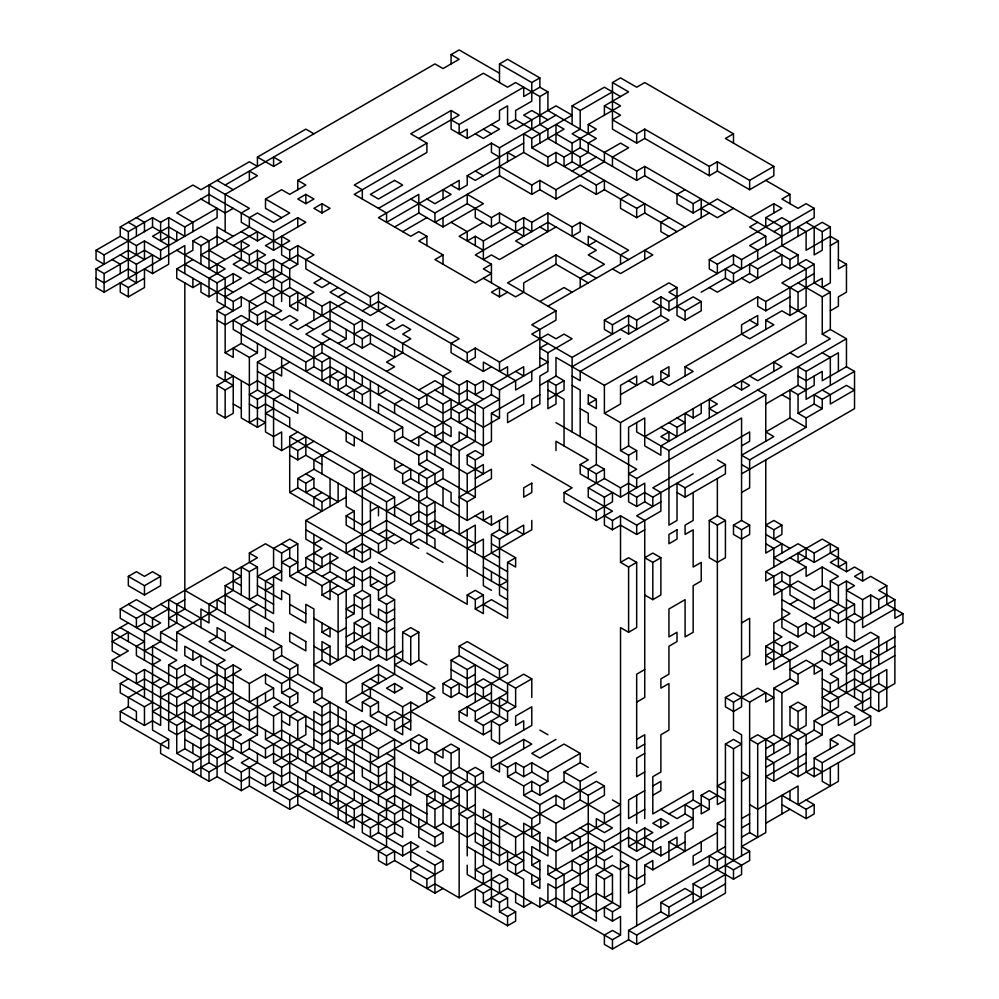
<?xml version="1.0" encoding="UTF-8"?>
<svg xmlns="http://www.w3.org/2000/svg" width="999" height="999" viewBox="0 0 999 999"><rect width="100%" height="100%" fill="white"/><g stroke="black" fill="none" stroke-linecap="round" stroke-linejoin="round"><path stroke-width="1.5" d="M176.748 231.631L176.748 240.946L152.535 226.973L104.121 254.92L104.121 264.248L96.054 259.578L96.054 250.262L120.267 236.288L120.267 226.973L192.882 185.052L200.949 189.71L249.363 161.751L257.43 166.408L257.43 157.093L305.844 129.146L313.911 133.804M120.267 226.973L128.334 231.631L152.535 217.657L160.614 222.315L168.681 217.657L184.815 226.973L217.095 208.341L217.095 217.657L160.614 250.262L144.468 240.946L136.401 245.604L120.267 236.288M225.162 185.052L434.952 63.924L443.019 68.581L459.153 59.266L451.086 54.608L451.086 63.924M451.086 54.608L459.153 49.95L499.5 73.239M184.815 273.564L184.815 245.604L104.121 292.195L96.054 287.537L96.054 268.906L128.334 250.262L144.468 259.578L144.468 240.946M273.576 166.408L281.643 161.751L273.576 157.093L273.576 166.408L257.43 157.093M96.054 268.906L104.121 273.564L144.468 250.262L160.614 259.578L160.614 250.262M168.681 236.288L160.614 240.946L160.614 222.315M120.267 254.92L136.401 264.248L152.535 254.92L152.535 273.564L144.468 268.906L144.468 287.537L128.334 296.853L120.267 292.195L120.267 282.879L128.334 287.537L144.468 278.221M233.229 208.341L225.162 212.999L200.949 199.026M184.815 254.92L192.882 250.262L192.882 240.946L200.949 236.288L209.016 240.946L209.016 268.906L249.363 245.604L241.296 240.946L241.296 259.578L233.229 264.248L249.363 273.564L257.43 268.906L257.43 250.262L265.509 254.92L241.296 268.906M281.643 217.657L265.509 208.341L265.509 199.026L281.643 189.71L289.71 194.368L305.844 185.052L297.777 180.382L297.777 189.71M297.777 180.382L483.366 73.239L507.567 87.213L515.634 82.555L539.847 96.541L547.914 91.871L547.914 110.514L596.328 138.461L588.261 143.119L588.261 152.435L580.194 157.093L547.914 138.461L547.914 129.146L539.847 124.488L539.847 96.541M499.5 82.555L499.5 63.924L507.567 59.266L539.847 77.897L539.847 87.213L523.701 96.541L523.701 87.213L459.153 124.488L451.086 119.83M152.535 273.564L168.681 264.248L168.681 217.657M192.882 240.946L200.949 245.604L217.095 236.288L249.363 254.92L257.43 250.262M184.815 264.248L217.095 282.879L233.229 273.564L241.296 278.221L209.016 296.853L200.949 292.195L200.949 282.879L192.882 287.537L176.748 278.221L176.748 268.906L192.882 259.578M305.844 194.368L297.777 199.026L305.844 203.684L313.911 199.026L305.844 194.368L305.844 203.684M418.806 138.461L459.153 115.172L451.086 110.514L410.739 133.804L426.885 143.119L426.885 152.435L354.258 194.368L386.538 212.999L386.538 222.315L459.153 180.394L459.153 189.71L467.22 185.052L467.22 175.724L523.701 143.119M233.229 245.604L257.43 231.631L257.43 240.946L241.296 231.631M257.43 240.946L265.509 236.288M192.882 231.631L192.882 222.315L176.748 212.999L209.016 194.368L273.576 231.631L297.777 217.657L305.844 222.315L265.509 245.604L273.576 250.262L289.71 240.946L281.643 236.288L281.643 254.92L297.777 264.236L297.777 245.604L289.71 250.262L241.296 222.315L241.296 212.999L249.363 208.341L209.016 185.052L209.016 203.684M321.99 203.684L313.911 208.341L321.99 212.999L330.057 208.341L321.99 203.684L321.99 212.999M426.885 143.119L354.258 185.052L362.325 189.71L362.325 199.026M499.5 63.924L531.78 82.555L539.847 77.897M451.086 110.514L451.086 129.146L467.22 138.461L499.5 119.83L499.5 110.514L507.567 105.857L507.567 124.488L515.634 129.146L555.981 105.857L572.115 115.172L531.78 138.461L523.701 133.804L523.701 152.435L475.299 180.394L467.22 175.724M257.43 259.578L265.509 264.236L273.576 259.578L289.71 268.906L297.777 264.236M507.567 124.488L515.634 119.83L539.847 133.804L539.847 143.119M225.162 296.853L273.576 268.906L313.911 292.195L289.71 306.169L297.777 310.826L297.777 292.195L289.71 296.853L273.576 287.537L249.363 301.511L249.363 320.142L241.296 324.8L241.296 343.431L225.162 352.759L233.229 357.417L233.229 348.102L249.363 357.417L257.43 352.759L257.43 343.431M378.471 208.341L491.433 143.119L499.5 147.777L555.981 115.172M217.095 385.364L233.229 376.049L233.229 413.311L225.162 417.969L217.095 413.311L217.095 385.364L225.162 390.022L233.229 385.364L217.095 376.049L217.095 310.826L225.162 306.169L225.162 278.221L176.748 250.262M176.748 268.906L233.229 301.511L241.296 296.853L257.43 306.169M572.115 124.488L572.115 105.857L604.395 87.213L620.529 96.541M733.491 133.804L725.424 138.461L773.838 166.408L773.838 175.724L749.637 189.71L717.357 171.066L709.29 175.724L644.742 138.461L636.675 143.119L612.462 129.146L612.462 82.555L620.529 77.897L636.675 87.213L644.742 82.555L733.491 133.804L733.491 143.119M217.095 310.826L225.162 315.484L241.296 306.169L241.296 296.853M233.229 254.92L281.643 282.879L289.71 278.221M572.115 105.857L580.194 110.514L612.462 91.871M217.095 320.142L225.162 324.8L241.296 315.484L257.43 324.8L281.643 310.826L265.509 301.511L249.363 310.826L257.43 315.484L265.509 310.826L281.643 320.142L289.71 315.484L297.777 320.142L289.71 324.8L297.777 329.458L346.191 301.511M249.363 282.879L273.576 296.853L289.71 287.537L321.99 306.169L330.057 301.511L451.086 371.391L443.019 376.049L443.019 394.68M394.605 226.973L418.806 212.999L443.019 226.973L483.366 203.684L467.22 194.368L467.22 203.684L434.952 222.315L434.952 212.999L410.739 199.026M531.78 138.461L531.78 147.777L564.048 129.146L555.981 124.488L555.981 143.119M604.395 115.172L604.395 105.857L628.596 91.871L612.462 82.555M321.99 278.221L313.911 282.879L321.99 287.537L330.057 282.879M402.672 231.631L426.885 217.657M434.952 212.999L499.5 175.724L531.78 194.368L539.847 189.71L555.981 199.026L580.194 185.052L596.328 194.368L604.395 189.71L636.675 208.341L644.742 203.684L644.742 212.999L636.675 217.657L620.529 208.341L620.529 199.026L628.596 194.368M588.261 133.804L588.261 124.488L620.529 105.857L612.462 101.199M531.78 147.777L547.914 157.093L555.981 152.435L564.048 157.093L580.194 147.777L636.675 180.394L644.742 175.724L693.156 203.684L701.223 199.026L701.223 217.657M555.981 133.804L572.115 143.119L596.328 129.146L588.261 124.488M338.124 287.537L330.057 292.195L370.404 315.484L386.538 306.169M426.885 245.604L426.885 236.288L418.806 240.946L443.019 254.92L443.019 264.236M523.701 152.435L547.914 166.408L555.981 161.751L596.328 185.052L604.395 180.394L604.395 189.71M338.124 296.853L346.191 292.195M499.5 166.408L531.78 185.052L539.847 180.394L555.981 189.71L604.395 161.751L604.395 152.435L620.529 143.119L628.596 147.777L612.462 157.093L612.462 166.408M685.089 226.973L572.115 161.751L564.048 166.408L564.048 157.093M483.366 222.315L459.153 236.288L483.366 250.262M467.22 203.684L491.433 217.657L499.5 212.999L515.634 222.315L523.701 217.657L531.78 222.315L547.914 212.999L572.115 226.973L580.194 222.315L628.596 250.262L620.529 254.92L620.529 264.248M572.115 171.066L596.328 157.093M604.395 105.857L620.529 115.172L612.462 119.83L636.675 133.804L644.742 129.146L709.29 166.408L717.357 161.751L749.637 180.382L773.838 166.408M273.576 371.391L273.576 390.022L257.43 399.338L249.363 394.68L257.43 390.022L257.43 362.075L265.509 357.417L265.509 348.102M330.057 320.142L305.844 334.116L418.806 399.338L443.019 385.364M257.43 278.221L265.509 282.879L281.643 273.564L281.643 264.236L297.777 254.92L370.404 296.853L378.471 292.195L459.153 338.773L451.086 343.431L451.086 352.747L483.366 371.391L491.433 366.733M443.019 254.92L434.952 259.578L475.299 282.879L491.433 273.564L483.366 268.906L491.433 264.248L491.433 282.879M507.567 226.973L483.366 240.946L475.299 236.288L467.22 240.946L467.22 231.631L451.086 222.315M475.299 208.341L475.299 217.657L491.433 226.973L499.5 222.315L523.701 236.288L523.701 217.657M346.191 329.458L346.191 338.773L330.057 329.458L321.99 334.116L443.019 403.996L451.086 399.338L451.086 417.969L434.952 427.285L330.057 366.733L321.99 371.391L313.911 366.733L305.844 371.391L305.844 362.075L321.99 352.759L451.086 427.285L451.086 436.613L443.019 431.943L434.952 436.613L434.952 427.285M362.325 310.826L378.471 301.511L467.22 352.747L475.299 348.089L499.5 362.075L547.914 334.116L555.981 338.773L564.048 334.116L572.115 338.773L547.914 352.747L539.847 348.089L547.914 343.431M289.71 362.075L265.509 376.049L265.509 431.955L273.576 436.613L281.643 431.955L281.643 450.586L273.576 445.929L273.576 399.338L281.643 394.68M265.509 320.142L313.911 348.089L330.057 338.773M330.057 310.826L354.258 324.8L362.325 320.142L362.325 329.458L354.258 334.116M338.124 343.431L346.191 338.773M580.194 110.514L580.194 129.146L572.115 133.804L636.675 171.066L644.742 166.408L725.424 212.999M265.509 310.826L265.509 329.458L321.99 362.075L330.057 357.417L330.057 385.364M346.191 348.089L354.258 343.431L362.325 348.089L370.404 343.431L394.605 357.417L394.605 348.089M297.777 301.511L362.325 338.773L370.404 334.116L370.404 343.431M555.981 226.973L499.5 259.578L491.433 254.92L483.366 259.578L483.366 240.946M273.576 408.653L265.509 413.311L426.885 506.481L434.952 501.823L434.952 529.782M338.124 371.391L321.99 380.706L321.99 362.075M241.296 380.706L241.296 417.969L257.43 427.297L265.509 422.627L257.43 417.969L249.363 422.627L249.363 357.417M330.057 376.049L338.124 380.706L346.191 376.049M596.328 278.221L555.981 254.92L507.567 282.879L555.981 310.826L555.981 320.142L531.78 334.116L572.115 357.417L628.596 324.8L636.675 329.458L636.675 320.142L660.876 306.169M370.404 390.022L362.325 394.68L346.191 385.364L338.124 390.022L338.124 380.706M499.5 296.853L499.5 287.537L491.433 292.195L499.5 296.853L507.567 292.195M588.261 282.879L555.981 264.248L523.701 282.879L523.701 292.195L515.634 296.853L483.366 278.221M596.328 240.946L588.261 245.604L588.261 236.288L628.596 259.578M685.089 189.71L677.01 194.368L677.01 203.684L693.156 212.999L717.357 199.026L781.905 236.288M346.191 394.68L362.325 385.364L362.325 376.049M386.538 371.391L394.605 366.733L386.538 362.075L402.672 352.759L402.672 343.431L410.739 338.773L402.672 334.116L410.739 329.458L402.672 324.8L394.605 329.458L386.538 324.8L394.605 320.142L305.844 268.906L305.844 259.578L313.911 254.92L297.777 245.604M330.057 497.165L321.99 501.835L321.99 511.151L289.71 492.507L289.71 436.613L297.777 431.955M668.943 217.657L660.876 222.315L660.876 231.631L668.943 236.288M281.643 450.586L305.844 436.613L305.844 455.244L321.99 464.56M386.538 390.022L378.471 394.68L378.471 385.364M539.847 301.511L564.048 287.537L572.115 292.195M289.71 445.929L297.777 450.586L313.911 441.271M547.914 306.169L709.29 212.999M289.71 455.244L297.777 459.902L305.844 455.244M402.672 399.338L394.605 403.996L394.605 413.311M418.806 390.022L434.952 380.706L459.153 394.68L467.22 390.022L483.366 399.338M555.981 310.826L531.78 324.8L539.847 329.458L539.847 366.733M733.491 208.341L717.357 217.657L701.223 208.341M330.057 450.586L313.911 459.902L313.911 469.218L297.777 478.533L297.777 487.849L321.99 501.835M128.334 576.373L136.401 571.703L144.468 576.373L152.535 571.703L160.614 576.373L160.614 585.689L144.468 595.004L128.334 585.689L128.334 576.373L144.468 585.689L160.614 576.373M451.086 408.653L459.153 413.311L491.433 394.68L499.5 399.338L483.366 408.653L467.22 399.338L443.019 413.311L426.885 403.996L418.806 408.653L418.806 399.338M362.325 329.458L459.153 385.364L467.22 380.706L475.299 385.364L483.366 380.706L499.5 390.022L547.914 362.075L539.847 357.417M749.637 217.657L773.838 203.684L781.905 208.341L765.771 217.657L765.771 226.973M789.984 203.684L789.984 194.368L781.905 199.026L798.051 208.341L806.118 203.684L814.185 208.341L814.185 217.657L741.57 259.578L733.491 254.92L717.357 264.236L709.29 259.578L709.29 268.906L717.357 273.564L717.357 264.236M289.71 492.507L297.777 487.849M305.844 483.191L313.911 478.533L313.911 487.849L305.844 492.507L305.844 483.191L297.777 478.533M281.643 366.733L394.605 431.943L402.672 427.285L402.672 436.613L418.806 445.929L418.806 436.613L451.086 455.244M757.704 222.315L749.637 226.973L765.771 236.288L765.771 245.604M394.605 431.943L394.605 441.271L402.672 436.613M636.675 320.142L628.596 315.484L612.462 324.8L612.462 334.116L604.395 329.458L604.395 320.142L668.943 282.879L677.01 287.537L677.01 315.484L685.089 320.142L701.223 310.826L701.223 301.511L693.156 296.853L668.943 310.826L652.809 301.511L660.876 296.853L668.943 301.511L733.491 264.236L741.57 268.906L741.57 259.578M709.29 259.578L781.905 217.657L789.984 222.315L789.984 231.631M225.162 604.32L217.095 599.662L217.095 608.978L176.748 632.267L176.748 650.898L120.267 618.294L120.267 608.978L136.401 599.662L152.535 608.978M321.99 492.507L313.911 497.165L313.911 506.493M289.71 436.613L354.258 473.876L362.325 469.218L362.325 562.387L370.404 557.729L370.404 548.414L362.325 553.071L354.258 548.414L354.258 557.729M410.739 441.271L426.885 431.943M677.01 287.537L668.943 292.195L677.01 296.853M765.771 236.288L749.637 245.604L757.704 250.262L757.704 259.578M773.838 231.631L814.185 208.341M362.325 478.533L370.404 473.876L370.404 483.191L354.258 492.507L354.258 473.876M467.22 408.653L467.22 417.969L459.153 422.627L459.153 413.311M120.267 655.569L112.2 650.898L112.2 632.267L128.334 622.951M120.267 608.978L136.401 618.294L225.162 567.045L241.296 576.361L225.162 585.689L225.162 613.636M257.43 567.045L249.363 571.703L249.363 599.662L257.43 595.004L257.43 567.045L249.363 562.387L249.363 553.071L265.509 543.756L281.643 553.071L297.777 543.756L297.777 571.703L321.99 585.689L338.124 576.361M378.471 711.463L378.471 702.147L370.404 706.805L370.404 716.121L378.471 711.463L394.605 720.779L434.952 697.489L378.471 664.884L346.191 683.516L313.911 664.884L321.99 660.214L330.057 664.884L346.191 655.556L346.191 590.347L305.844 567.045L305.844 557.729L321.99 548.414L305.844 539.098L305.844 520.467L346.191 497.165M394.605 459.902L394.605 469.218L402.672 464.56M394.605 441.271L418.806 455.244L426.885 450.586L467.22 473.876L483.366 464.56L483.366 473.876L467.22 464.56L467.22 455.244L475.299 450.586L483.366 455.244L483.366 408.653M459.153 441.271L459.153 431.943L483.366 445.929L491.433 441.271L491.433 413.311L523.701 394.68L523.701 403.996L507.567 413.311L507.567 422.627L539.847 403.996L539.847 376.049L547.914 371.391L547.914 352.747M539.847 385.364L555.981 376.049L564.048 380.706L564.048 390.022L547.914 399.338M572.115 366.733L620.529 338.773M620.529 329.458L628.596 334.116L660.876 315.484L660.876 296.853M701.223 292.195L725.424 278.221L733.491 282.879L733.491 273.564L725.424 268.906L725.424 278.221M733.491 273.564L822.252 222.315L830.319 226.973L830.319 282.879L822.252 287.537L822.252 278.221L798.051 292.195L781.905 282.879L814.185 264.236L814.185 282.879L830.319 292.195L830.319 329.458L846.465 338.773L846.465 366.733L854.532 371.391L854.532 408.653L741.57 473.876M144.468 613.636L144.468 622.951L136.401 627.609L136.401 618.294M168.681 608.978L152.535 618.294L152.535 627.609L144.468 622.951M184.815 599.662L176.748 604.32L176.748 622.951L160.614 632.267L160.614 641.583L144.468 650.898M394.605 469.218L402.672 473.876L410.739 469.218L410.739 478.533L426.885 487.849M418.806 455.244L418.806 464.56L426.885 459.902L443.019 469.218L443.019 478.533L418.806 492.507L418.806 520.467L507.567 571.703M499.5 390.022L499.5 417.969L483.366 427.285L467.22 417.969M539.847 394.68L531.78 399.338L531.78 408.653M555.981 385.364L555.981 403.996L547.914 408.653L547.914 380.706L555.981 385.364L564.048 380.706M677.01 306.169L685.089 310.826L701.223 301.511M814.185 264.236L806.118 259.578L789.984 268.906L781.905 264.236L781.905 254.92L757.704 268.906L757.704 278.221L749.637 273.564L717.357 292.195L709.29 287.537M806.118 222.315L822.252 231.631L830.319 226.973M394.605 534.44L378.471 543.756L346.191 525.124L346.191 515.809L354.258 511.151L354.258 529.782M402.672 473.876L402.672 483.191L410.739 478.533M426.885 469.218L418.806 473.876L418.806 483.191M378.471 413.311L378.471 403.996L459.153 450.586L475.299 441.271L475.299 403.996M781.905 264.236L749.637 282.879L741.57 278.221M789.984 268.906L789.984 259.578L798.051 254.92L798.051 264.236L806.118 268.906L806.118 306.169L789.984 315.484L781.905 310.826L765.771 320.142L765.771 329.458M160.614 697.489L192.882 678.858L192.882 697.489L176.748 706.805L112.2 669.542L112.2 660.227L128.334 650.898L112.2 641.583L128.334 632.267L128.334 641.583M265.509 618.294L265.509 581.031L281.643 571.703L273.576 567.045L257.43 576.361L273.576 585.689L265.509 590.347M289.71 557.729L281.643 562.387L289.71 567.045L297.777 562.387L289.71 557.729L289.71 548.414L281.643 543.756M313.911 543.756L321.99 539.098M370.404 511.151L378.471 506.493L378.471 515.809M362.325 487.849L386.538 501.823L394.605 497.165L394.605 515.809M225.162 380.706L225.162 371.391L249.363 385.364L257.43 380.706L426.885 478.533L443.019 469.218M830.319 245.604L838.386 240.946L838.386 268.906L846.465 264.248L846.465 292.195L838.386 296.853L838.386 306.169L830.319 310.826M370.404 520.467L362.325 525.124L346.191 515.809M386.538 511.138L410.739 497.165M467.22 455.244L475.299 459.902L483.366 455.244M555.981 376.049L555.981 357.417L604.395 385.364L757.704 296.853L765.771 301.511L814.185 273.564M289.71 567.045L289.71 576.361L305.844 567.045M313.911 553.071L321.99 557.729L330.057 553.071L338.124 557.729L305.844 576.361L305.844 585.689L289.71 576.361M305.844 520.467L346.191 543.756L386.538 520.467L410.739 534.44L418.806 529.782M418.806 501.823L426.885 497.165L426.885 478.533M588.261 403.996L596.328 399.338L596.328 408.653L588.261 403.996L588.261 394.68L596.328 399.338M152.535 702.147L144.468 706.805L120.267 692.831L120.267 683.516L128.334 678.858M112.2 660.227L136.401 674.2L144.468 669.542L257.43 734.752L257.43 697.489M152.535 664.884L160.614 660.227L112.2 632.267M257.43 604.32L249.363 608.978L249.363 627.609M378.471 534.44L386.538 529.782L418.806 548.414M394.605 506.481L410.739 515.809L418.806 511.138L426.885 515.809L434.952 511.138M475.299 478.533L491.433 469.218L491.433 478.533L459.153 497.165L467.22 501.823L475.299 497.165L475.299 459.902M620.529 394.68L652.809 376.049L652.809 385.364L644.742 380.706M685.089 376.049L685.089 366.733L693.156 371.391L668.943 385.364L660.876 380.706L660.876 371.391L668.943 366.733L668.943 376.049L652.809 385.364M757.704 296.853L757.704 306.169L765.771 310.826L789.984 296.853M136.401 674.2L136.401 683.516L144.468 678.858L160.614 688.174L168.681 683.516L168.681 664.884L176.748 660.227L152.535 646.241L152.535 730.094L168.681 739.422L168.681 748.738L120.267 720.779L120.267 711.463L128.334 706.805L136.401 711.463L136.401 720.779M321.99 576.361L330.057 571.703L354.258 585.689L354.258 567.045L346.191 571.703L330.057 562.387M418.806 520.467L410.739 525.124L410.739 515.809M604.395 385.364L604.395 413.311L620.529 403.996L620.529 385.364L636.675 376.049L636.675 385.364L628.596 380.706M685.089 366.733L757.704 324.8L757.704 315.484L741.57 324.8L741.57 334.116L749.637 338.773L773.838 324.8L765.771 320.142M144.468 688.174L128.334 697.489L128.334 706.805M152.535 683.516L160.614 678.858M168.681 664.884L176.748 669.542L184.815 664.884L209.016 678.858L217.095 674.2M225.162 678.858L241.296 669.542L233.229 664.884L225.162 669.542L184.815 646.241L184.815 655.556L192.882 660.227L200.949 655.556L200.949 664.884L233.229 683.516M402.672 539.098L394.605 543.756L370.404 529.782L370.404 501.823M426.885 525.124L434.952 520.467L475.299 543.756M798.051 282.879L822.252 296.853L830.319 292.195M209.016 688.174L184.815 674.2L176.748 678.858L136.401 655.569L136.401 646.241L144.468 641.583L120.267 627.609M233.229 646.241L225.162 650.898L209.016 641.583L217.095 636.925L217.095 627.609L225.162 632.267L225.162 641.583M321.99 585.689L321.99 595.004L338.124 585.689M354.258 567.045L362.325 571.703L370.404 567.045L386.538 576.361L394.605 571.703L394.605 581.018L378.471 590.347L370.404 585.689L370.404 567.045M426.885 534.44L443.019 525.124L443.019 534.44L451.086 529.782M604.395 413.311L620.529 422.627L806.118 315.484L806.118 343.431L644.742 436.613M330.057 590.347L338.124 595.004L354.258 585.689M426.885 497.165L467.22 520.467L483.366 511.138L483.366 520.467L491.433 515.809L491.433 525.124L507.567 515.809L507.567 534.44L499.5 529.782L491.433 534.44L491.433 553.071L499.5 557.729M160.614 706.805L152.535 711.463L176.748 725.436L184.815 720.779M176.748 716.121L176.748 697.489L200.949 683.516M346.191 618.294L354.258 613.636L354.258 595.004L362.325 590.347L370.404 595.004L370.404 613.636L386.538 622.951L394.605 618.294M370.404 585.689L378.471 581.018M636.675 459.902L636.675 450.586L628.596 455.244L628.596 501.823L636.675 506.481L644.742 501.823L644.742 483.191L620.529 497.165L580.194 473.876L580.194 464.56L588.261 459.902L555.981 441.271L555.981 450.586M120.267 711.463L144.468 725.436L152.535 720.779L160.614 725.436L160.614 688.174M184.815 683.516L200.949 692.831L217.095 683.516L273.576 716.121L281.643 711.463L281.643 739.41L265.509 748.738L249.363 739.41L249.363 748.738L265.509 758.054L273.576 753.396L402.672 827.934L402.672 837.249L394.605 832.592L386.538 837.249M200.949 627.609L200.949 608.978L273.576 650.898L281.643 646.241L281.643 655.556L297.777 664.884L297.777 674.2L321.99 688.174L321.99 697.489L346.191 711.463L346.191 767.369L330.057 776.685L330.057 767.369L346.191 758.054M354.258 595.004L362.325 599.662L370.404 595.004M531.78 464.56L572.115 487.849L564.048 492.507L564.048 501.823L596.328 520.467L612.462 511.138L588.261 497.165L588.261 487.849L604.395 478.533L604.395 469.218L596.328 464.56L588.261 469.218L588.261 478.533M620.529 422.627L620.529 450.586L628.596 445.929L636.675 450.586M822.252 296.853L822.252 334.116L830.319 329.458M168.681 720.779L184.815 711.463L200.949 720.779L241.296 697.489M200.949 758.054L184.815 748.738L184.815 702.147L192.882 706.805L225.162 688.174L225.162 669.542M273.576 650.898L273.576 660.214L281.643 655.556M321.99 632.267L330.057 627.609L330.057 636.925L321.99 632.267L321.99 622.951M370.404 604.32L362.325 608.978L354.258 604.32L346.191 608.978L354.258 613.636M378.471 590.347L378.471 599.662L386.538 595.004L394.605 599.662L394.605 674.2L346.191 702.147L346.191 683.516M467.22 548.414L483.366 539.098L483.366 585.689L491.433 590.347M580.194 464.56L596.328 473.876L604.395 469.218M668.943 422.627L677.01 427.285L685.089 422.627L677.01 417.969M685.089 431.943L685.089 413.311L693.156 417.969L701.223 413.311L701.223 403.996M741.57 390.022L749.637 385.364L741.57 380.706L741.57 390.022L733.491 385.364M370.404 799.974L354.258 809.29L354.258 827.934L273.576 781.343L265.509 786.001L249.363 776.685L241.296 781.343L225.162 772.027L225.162 725.436L200.949 711.463L192.882 716.121L192.882 706.805M209.016 697.489L217.095 702.147L233.229 692.831M233.229 674.2L249.363 683.516L265.509 674.2L281.643 683.516L297.777 674.2M346.191 627.609L338.124 632.267L313.911 618.294M354.258 641.583L354.258 622.951L362.325 618.294L370.404 622.951L370.404 641.583M378.471 599.662L386.538 604.32L394.605 599.662M491.433 534.44L499.5 539.098L523.701 525.124L523.701 534.44L515.634 529.782M846.465 338.773L660.876 445.929L660.876 455.244L644.742 445.929L644.742 417.969L628.596 427.285L628.596 445.929M168.681 739.422L160.614 744.08L160.614 753.396L209.016 781.343L217.095 776.685L241.296 790.659L249.363 786.001L289.71 809.29L297.777 804.632L386.538 855.881L394.605 851.223L394.605 860.539L386.538 865.196L378.471 860.539L378.471 851.223L386.538 846.565L386.538 827.934L402.672 818.606L434.952 837.249L443.019 832.592L443.019 841.907L434.952 846.565L418.806 837.249L418.806 818.606M192.882 725.436L176.748 734.752L168.681 730.094L168.681 692.831L176.748 697.489M273.576 660.214L289.71 669.542L297.777 664.884M321.99 650.898L330.057 646.241L321.99 641.583L321.99 660.214M346.191 636.925L354.258 632.267L386.538 650.898L394.605 646.241M354.258 622.951L362.325 627.609L370.404 622.951M394.605 608.978L386.538 613.636L378.471 608.978L378.471 618.294M483.366 557.729L531.78 529.782L531.78 520.467M636.675 422.627L636.675 431.943L668.943 450.586L765.771 394.68L765.771 441.271M765.771 403.996L798.051 385.364L798.051 366.733L806.118 371.391L838.386 352.759L838.386 371.391M330.057 720.779L321.99 725.436L273.576 697.489L273.576 688.174L249.363 702.147L249.363 683.516M370.404 632.267L346.191 646.241L354.258 650.898L362.325 646.241L370.404 650.898L378.471 646.241M588.261 487.849L604.395 497.165L612.462 492.507L612.462 501.823L596.328 511.138L564.048 492.507M604.395 478.533L620.529 487.849L628.596 483.191L636.675 487.849L636.675 478.533L741.57 417.969L741.57 520.467L749.637 525.124L749.637 534.44L741.57 539.098L733.491 534.44L733.491 525.124L741.57 520.467M176.748 725.436L176.748 753.396L184.815 748.738M184.815 730.094L200.949 739.422L209.016 734.752M209.016 725.436L217.095 730.094L233.229 720.779M233.229 702.147L249.363 711.463L273.576 697.489M281.643 692.831L289.71 688.174L297.777 692.831L297.777 702.147L289.71 706.805L289.71 697.489L281.643 692.831L281.643 683.516M394.605 627.609L386.538 632.267L378.471 627.609L378.471 655.556L370.404 660.214L362.325 655.556L354.258 660.214L346.191 655.556M483.366 604.32L507.567 618.294L507.567 562.387L515.634 557.729L491.433 543.756M798.051 394.68L798.051 413.311L814.185 403.996L814.185 394.68L822.252 399.338L822.252 408.653L806.118 417.969L806.118 427.285L749.637 459.902L741.57 455.244L773.838 436.613L765.771 431.955L789.984 417.969L789.984 390.022L798.051 394.68L814.185 385.364L814.185 376.049M846.465 366.733L822.252 380.706L822.252 371.391L806.118 380.706L798.051 376.049M241.296 725.436L217.095 739.41L217.095 730.094M257.43 716.121L249.363 720.779L233.229 711.463L200.949 730.094L200.949 720.779M281.643 702.147L273.576 706.805L297.777 720.779L305.844 716.121L305.844 734.752L281.643 748.738L265.509 739.41L265.509 730.094M289.71 697.489L297.777 692.831M426.885 702.147L426.885 692.831L434.952 688.174L394.605 664.884L402.672 660.214L402.672 632.267L410.739 627.609L418.806 632.267L418.806 660.214L410.739 664.884L394.605 655.556M346.191 543.756L346.191 553.071L362.325 543.756L467.22 604.32L467.22 595.004L475.299 590.347L483.366 595.004L483.366 613.636L475.299 608.978L475.299 599.662L483.366 595.004M628.596 492.507L636.675 497.165L644.742 492.507L652.809 497.165L693.156 473.876M854.532 371.391L806.118 399.338L806.118 371.391M209.016 678.858L209.016 762.712L192.882 772.027L192.882 762.712L217.095 748.738M160.614 604.32L313.911 692.831L321.99 688.174M402.672 632.267L410.739 636.925L418.806 632.267M499.5 585.676L507.567 581.018L483.366 567.045M604.395 515.796L612.462 520.467L620.529 515.796L636.675 525.124L660.876 511.138L660.876 492.507L652.809 487.849L749.637 431.955L749.637 441.271L741.57 445.929M822.252 399.338L846.465 385.364L854.532 390.022L830.319 403.996L830.319 394.68L822.252 390.022M209.016 753.396L217.095 758.054L233.229 748.738L233.229 739.41L241.296 734.752L233.229 730.094L233.229 664.884M225.162 734.752L241.296 744.08L257.43 734.752M297.777 711.463L289.71 716.121L289.71 725.436L281.643 720.779M313.911 692.831L313.911 702.147L321.99 697.489M378.471 655.556L386.538 660.214L402.672 650.898M475.299 608.978L491.433 599.662L507.567 608.978M604.395 497.165L604.395 525.124L612.462 529.782L620.529 525.124L636.675 534.44L644.742 529.782M660.876 501.823L636.675 515.796L644.742 520.467L644.742 697.489L636.675 702.147M668.943 450.586L668.943 525.124L677.01 520.467L677.01 483.191L685.089 487.849L725.424 464.56L725.424 473.876L685.089 497.165L677.01 492.507M209.016 781.343L209.016 772.027L233.229 758.054L209.016 744.08L200.949 748.738L184.815 739.422M249.363 748.738L241.296 753.396L241.296 744.08M265.509 739.41L281.643 730.094L354.258 772.027L346.191 776.685L346.191 786.001L338.124 790.659L338.124 818.606M313.911 702.147L321.99 706.805L330.057 702.147L330.057 748.738L313.911 758.054L257.43 725.436L249.363 730.094L249.363 711.463M378.471 702.147L362.325 692.831L362.325 683.516L378.471 674.2L386.538 678.858M249.363 758.054L241.296 762.712L265.509 776.685L273.576 772.027L273.576 790.659L289.71 799.974L305.844 790.659M225.162 762.712L241.296 772.027L257.43 762.712L257.43 753.396M346.191 702.147L362.325 711.463L362.325 702.147L370.404 697.489L370.404 688.174M394.605 683.516L386.538 688.174L394.605 692.831L402.672 688.174L394.605 683.516L394.605 692.831M531.78 697.489L531.78 678.858L515.634 688.174L515.634 706.805L507.567 711.463L475.299 692.831L467.22 697.489L459.153 692.831L451.086 697.489L443.019 692.831L443.019 683.516L451.086 678.858L451.086 660.214L459.153 655.556L459.153 646.241L467.22 641.583L507.567 664.872L507.567 674.2L483.366 688.174L483.366 697.489M273.576 744.08L273.576 762.712L289.71 753.396L394.605 813.948L410.739 804.632L410.739 823.263M305.844 744.08L297.777 748.738L297.777 758.054L281.643 767.369L273.576 762.712M426.885 813.948L394.605 795.316L386.538 799.974L386.538 818.606L370.404 827.934L370.404 837.249L378.471 832.592L378.471 813.948L394.605 804.632L394.605 739.41L378.471 748.738L338.124 725.436L321.99 734.752L305.844 725.436M620.529 515.796L620.529 562.387L628.596 557.729L636.675 562.387L636.675 627.609L628.596 632.267L620.529 627.609L620.529 907.117L612.462 911.787L604.395 907.117L604.395 916.445L612.462 921.103L620.529 916.445L620.529 935.076L612.462 939.734L539.847 897.801L539.847 907.117L507.567 888.486L507.567 879.17L499.5 874.512L459.153 897.801L434.952 883.828L426.885 888.486L426.885 879.17L443.019 869.854L443.019 860.539L426.885 851.223M741.57 492.507L749.637 487.849L749.637 459.902M330.057 730.094L338.124 734.752L346.191 730.094M620.529 562.387L628.596 567.045L636.675 562.387M709.29 520.467L717.357 515.809L725.424 520.467L725.424 557.729L717.357 562.387L709.29 557.729L709.29 520.467L717.357 525.124L725.424 520.467M313.911 739.41L321.99 744.08L330.057 739.41L338.124 744.08L354.258 734.752L354.258 725.436L362.325 720.779L402.672 744.068M305.844 762.712L305.844 753.396L313.911 748.738L313.911 711.463L321.99 716.121L330.057 711.463L362.325 730.094L370.404 725.436L370.404 734.752M362.325 683.516L402.672 706.805L410.739 702.147L418.806 706.805M451.086 660.214L467.22 669.542L475.299 664.872L475.299 702.147M660.876 557.729L652.809 553.071L644.742 557.729L652.809 562.387L660.876 557.729L660.876 595.004L652.809 599.662L644.742 595.004M273.576 790.659L289.71 781.343L370.404 827.934M338.124 753.396L305.844 772.027L305.844 781.343M378.471 730.094L346.191 748.738L378.471 767.369L394.605 758.054L386.538 753.396M443.019 683.516L451.086 688.174L459.153 683.516L459.153 692.831M475.299 674.2L467.22 678.858L451.086 669.542M394.605 720.779L394.605 730.094L410.739 720.779L394.605 711.463L386.538 716.121L386.538 725.436L370.404 716.121M459.153 646.241L499.5 669.542L507.567 664.872M733.491 525.124L741.57 529.782L749.637 525.124M370.404 762.712L418.806 734.752L426.885 739.41L426.885 748.738L418.806 753.396L410.739 748.738L410.739 739.41L418.806 744.068L426.885 739.41M491.433 730.094L483.366 734.752L459.153 720.779L459.153 711.463L491.433 692.831M773.838 529.782L781.905 525.124L781.905 534.44L773.838 539.098L773.838 529.782L765.771 525.124L773.838 520.467L781.905 525.124M459.153 711.463L467.22 716.121L467.22 706.805L475.299 711.463L507.567 692.831L483.366 678.858L467.22 688.174L451.086 678.858M338.124 799.974L330.057 804.632L330.057 786.001L338.124 781.343L338.124 762.712M386.538 772.027L378.471 776.685L330.057 748.738M475.299 711.463L475.299 720.779L491.433 711.463L507.567 720.779L507.567 711.463M499.5 706.805L507.567 702.147L507.567 683.516L523.701 674.2L531.78 678.858M338.124 809.29L354.258 799.974L354.258 790.659M475.299 720.779L483.366 725.436L499.5 716.121L499.5 697.489L515.634 706.805M394.605 786.001L378.471 795.316L378.471 804.632M426.885 748.738L443.019 758.054L443.019 748.738L451.086 753.396L459.153 748.738L459.153 767.369L443.019 776.685L394.605 748.738M523.701 730.094L523.701 720.779L515.634 725.436L515.634 716.121L531.78 706.805L531.78 725.436L499.5 744.068L491.433 739.41L491.433 720.779L499.5 725.436L507.567 720.779M789.984 576.373L789.984 595.004L814.185 608.978L830.319 599.662L830.319 581.031L838.386 576.373L822.252 567.045L806.118 576.373L806.118 567.045L789.984 576.373L781.905 571.703L765.771 581.018L765.771 571.703L822.252 539.098L838.386 548.414L838.386 567.045L846.465 562.387L846.465 571.703L830.319 562.387L838.386 557.729M410.739 786.001L418.806 781.343M781.905 562.387L773.838 557.729L798.051 543.756L814.185 553.071L830.319 543.756L830.319 553.071L846.465 562.387M362.325 823.263L370.404 818.606M822.252 567.045L822.252 585.689L830.319 590.347L814.185 599.662L781.905 581.031L773.838 585.689L781.905 590.347L781.905 627.609L798.051 636.925L806.118 632.267L814.185 636.925L830.319 627.609L781.905 599.662M806.118 548.414L806.118 557.729L798.051 562.387L798.051 553.071L814.185 562.387L838.386 548.414M443.019 776.685L443.019 786.001L451.086 781.343L467.22 790.659L483.366 781.343L555.981 823.263L604.395 795.316L604.395 786.001L596.328 781.343L564.048 799.974L555.981 795.316L539.847 804.632L523.701 795.316L523.701 786.001L507.567 776.685L507.567 767.369L515.634 762.712L523.701 767.369L531.78 762.712L547.914 772.027L580.194 753.396L580.194 762.712L564.048 772.027L564.048 781.343L539.847 795.316L531.78 790.659L523.701 795.316M491.433 758.054L523.701 739.41L531.78 744.068L491.433 767.369L491.433 758.054L410.739 711.463M644.742 669.53L636.675 674.2L636.675 748.726L644.742 744.068M443.019 786.001L451.086 790.659L467.22 781.343L467.22 772.027L475.299 767.369L483.366 772.027L483.366 781.343M459.153 767.369L475.299 776.685L483.366 772.027M741.57 622.951L749.637 618.294L749.637 655.556L741.57 660.214M418.806 827.934L426.885 823.263L426.885 795.316L434.952 790.659L434.952 799.974L426.885 804.632L434.952 809.29L459.153 795.316M555.981 739.41L531.78 753.396L539.847 758.054L564.048 744.068L580.194 753.396M789.984 604.32L798.051 599.662M822.252 585.689L814.185 590.347L798.051 581.031L773.838 595.004L773.838 576.361L765.771 571.703M846.465 571.703L854.532 567.045L862.599 571.703L862.599 581.031L854.532 576.373L862.599 571.703M394.605 776.685L451.086 809.29L459.153 804.632M507.567 776.685L515.634 772.027L523.701 776.685L531.78 772.027L547.914 781.343L547.914 772.027M830.319 581.031L838.386 585.689L846.465 581.031L854.532 585.689L846.465 590.347L862.599 599.662L870.666 595.004L878.733 599.662L886.8 595.004M378.471 832.592L402.672 846.565L410.739 841.907L418.806 846.565L402.672 855.881L362.325 832.592L362.325 795.316M507.567 860.539L515.634 865.196L523.701 860.539L475.299 832.592L467.22 837.249L443.019 823.263L434.952 827.921L434.952 809.29M475.299 804.632L459.153 813.948L467.22 818.606L475.299 813.948M862.599 581.031L870.666 576.373L886.8 585.689L886.8 604.32L902.946 613.636L902.946 622.951L894.879 627.609L894.879 683.516L878.733 692.831L878.733 711.463L886.8 706.805L886.8 669.542L830.319 702.147L822.252 697.489L854.532 678.858L878.733 692.831M459.153 823.263L451.086 827.921L451.086 809.29M523.701 786.001L531.78 781.343L539.847 786.001L547.914 781.343M773.838 641.583L781.905 646.241L789.984 641.583L798.051 646.241L765.771 664.872L765.771 646.241L781.905 636.925L773.838 632.267M781.905 618.294L798.051 627.609L806.118 622.951L814.185 627.609L830.319 618.294L838.386 622.951L854.532 613.636L862.599 618.294M814.185 618.294L838.386 604.32L838.386 585.689M491.433 813.948L483.366 818.606L483.366 809.29L491.433 813.948L491.433 860.539M773.838 650.898L765.771 655.556L773.838 660.214M830.319 618.294L830.319 608.978L838.386 613.636L854.532 604.32L854.532 613.636M886.8 585.689L878.733 590.347L894.879 599.662L894.879 618.294L902.946 613.636M418.806 865.196L410.739 869.854L410.739 879.17L434.952 893.143L443.019 888.486M636.675 739.41L644.742 734.752L644.742 818.606M410.739 851.223L434.952 865.196L443.019 860.539M499.5 827.921L507.567 823.263M564.048 772.027L580.194 781.343L596.328 772.027M741.57 529.782L741.57 706.805L733.491 711.463L725.424 706.805L725.424 697.489L733.491 692.831L749.637 702.147L749.637 832.592L741.57 837.249M846.465 618.294L854.532 622.951L894.879 599.662M483.366 846.565L491.433 841.907M459.153 748.738L451.086 744.068L434.952 753.396L434.952 762.712L531.78 818.606L555.981 804.632L564.048 809.29L580.194 799.974L604.395 813.948L620.529 804.632L612.462 799.974M644.742 753.396L636.675 758.054L636.675 776.685L644.742 772.027M725.424 697.489L733.491 702.147L757.704 688.174L773.838 697.489L765.771 702.147L765.771 692.831L749.637 702.147M846.465 655.556L830.319 664.884L822.252 660.227L822.252 650.898L838.386 641.583L838.386 660.227L846.465 664.884L830.319 674.2L838.386 678.858L838.386 688.174L862.599 702.147M894.879 608.978L862.599 627.609L862.599 599.662M515.634 855.881L515.634 837.249L539.847 823.263L539.847 804.632M564.048 781.343L588.261 795.316L604.395 786.001M806.118 753.396L765.771 776.685L773.838 781.343L773.838 762.712L765.771 758.054L789.984 744.068L773.838 734.752L773.838 688.174L789.984 678.858L798.051 683.516L798.051 674.2L789.984 669.542L806.118 660.214L822.252 669.542L822.252 716.121M798.051 674.2L822.252 660.227M822.252 650.898L830.319 655.556L846.465 646.241L854.532 650.898L878.733 636.925L878.733 664.884M846.465 581.031L846.465 636.925L854.532 641.583L870.666 632.267L878.733 636.925M483.366 827.921L483.366 865.196L475.299 869.854L483.366 874.512L491.433 869.854L491.433 907.117L483.366 902.459L483.366 893.143L491.433 888.486M539.847 851.223L539.847 832.592L531.78 837.249L531.78 818.606M773.838 688.174L781.905 692.831L798.051 683.516M822.252 669.542L814.185 674.2L814.185 664.884M467.22 846.565L499.5 865.196L523.701 851.223L539.847 860.539L539.847 888.486L531.78 883.828L531.78 874.512M878.733 711.463L870.666 706.805L870.666 650.898L894.879 636.925M539.847 869.854L531.78 865.196L531.78 846.565L547.914 855.881L547.914 837.249L555.981 841.907L588.261 823.263L604.395 832.592L612.462 827.921L596.328 818.606L596.328 827.921M644.742 790.659L628.596 799.974L628.596 818.606L644.742 809.29M652.809 786.001L660.876 781.343L660.876 790.659L652.809 795.316M725.424 744.068L733.491 739.41L741.57 744.068L733.491 748.738L725.424 744.068L725.424 893.143L636.675 944.392L628.596 939.734L612.462 949.05L604.395 944.392L604.395 935.076L612.462 930.419L620.529 935.076M870.666 697.489L854.532 706.805L870.666 716.121L870.666 725.436L854.532 734.752L854.532 753.396L814.185 776.685L806.118 772.027L806.118 734.752L789.984 725.436L789.984 706.805L798.051 702.147L806.118 706.805L806.118 725.436L765.771 748.738M822.252 678.858L830.319 683.516L838.386 678.858M846.465 674.2L894.879 646.241M491.433 879.17L499.5 883.828L507.567 879.17M531.78 883.828L539.847 879.17L523.701 869.854L515.634 874.512L515.634 865.196M531.78 865.196L539.847 860.539M499.5 865.196L499.5 818.606L555.981 851.223L620.529 813.948M789.984 706.805L798.051 711.463L806.118 706.805M854.532 697.489L854.532 669.542L862.599 674.2L894.879 655.556M483.366 902.459L507.567 888.486M773.838 753.396L773.838 744.068L757.704 734.752L749.637 739.41L757.704 744.068L773.838 734.752M499.5 902.459L507.567 897.801L507.567 907.117L499.5 911.787L499.5 902.459L491.433 897.801M572.115 897.801L564.048 902.459L564.048 874.512L547.914 865.196L547.914 874.512L596.328 846.565L596.328 865.196L612.462 874.512L612.462 902.459L596.328 911.787L572.115 897.801L572.115 888.486L580.194 883.828L588.261 888.486L580.194 893.143L572.115 888.486M580.194 827.921L604.395 841.907L628.596 827.921L636.675 832.592L644.742 827.921L652.809 832.592L628.596 846.565L636.675 851.223L644.742 846.565L644.742 827.921M814.185 720.779L822.252 725.436L822.252 734.752L814.185 730.094L814.185 720.779L838.386 706.805L838.386 697.489L822.252 688.174M854.532 688.174L862.599 692.831L878.733 683.516L886.8 688.174M547.914 874.512L555.981 879.17L572.115 869.854L580.194 874.512M572.115 869.854L572.115 860.539L580.194 865.196L628.596 837.249L660.876 855.881L685.089 841.907M660.876 818.606L652.809 823.263L660.876 827.921L668.943 823.263L660.876 818.606L660.876 827.921M668.943 813.948L693.156 799.974L693.156 790.659L652.809 813.948L652.809 776.685L660.876 772.027L660.876 734.752L668.943 730.094L668.943 683.516L660.876 688.174L660.876 678.858L668.943 674.2L668.943 646.241L677.01 641.583L677.01 632.267L668.943 636.925L668.943 608.978L685.089 599.662L685.089 636.925L693.156 632.267L693.156 585.676L701.223 581.018L701.223 562.387L693.156 567.045L693.156 529.782L685.089 534.44L685.089 525.124L693.156 520.467L693.156 492.507M701.223 795.316L709.29 799.974L709.29 809.29L701.223 813.948L701.223 795.316L709.29 790.659L725.424 799.974L717.357 804.632L717.357 525.124M725.424 781.343L717.357 786.001L725.424 790.659M765.771 767.369L789.984 753.396L789.984 734.752L798.051 739.41L814.185 730.094M822.252 725.436L846.465 711.463L854.532 716.121L854.532 725.436L870.666 716.121M499.5 911.787L507.567 916.445L515.634 911.787L515.634 921.103L507.567 925.761L475.299 907.117L475.299 888.486L483.366 893.143M515.634 893.143L515.634 902.459L523.701 907.117L531.78 902.459M596.328 865.196L555.981 888.486L547.914 883.828L547.914 902.459M596.328 855.881L604.395 860.539L612.462 855.881M701.223 804.632L693.156 809.29L685.089 804.632L685.089 813.948L677.01 818.606L660.876 809.29M709.29 799.974L717.357 795.316M741.57 781.343L749.637 776.685L741.57 772.027M806.118 744.068L822.252 734.752M854.532 716.121L838.386 725.436L838.386 716.121L822.252 706.805M870.666 706.805L862.599 711.463L862.599 692.831M539.847 907.117L555.981 897.801L572.115 907.117L572.115 916.445L588.261 907.129M580.194 893.143L580.194 911.787L596.328 921.103L596.328 874.512L612.462 865.196L620.529 869.854L628.596 865.196L628.596 893.143L644.742 883.828L644.742 865.196L652.809 860.539L652.809 869.854L644.742 865.196M644.742 837.249L652.809 841.907L693.156 818.606L685.089 813.948M830.319 748.738L830.319 739.41L838.386 734.752L854.532 744.08L822.252 762.712L814.185 758.054L814.185 776.685M596.328 874.512L604.395 879.17L612.462 874.512M612.462 846.565L636.675 860.539L660.876 846.565L660.876 855.881M668.943 860.539L668.943 841.907L677.01 837.249L677.01 846.565M773.838 781.343L806.118 762.712M814.185 758.054L838.386 744.08L830.319 739.41M572.115 907.117L596.328 893.143L620.529 907.117M636.675 907.117L709.29 865.196L733.491 879.17L741.57 874.512L741.57 865.196L717.357 851.223L717.357 823.263L725.424 818.606M789.984 772.027L798.051 776.685L814.185 767.369L822.252 772.027M612.462 893.143L604.395 897.801L604.395 879.17M644.742 874.512L636.675 879.17L628.596 874.512M652.809 869.854L717.357 832.592M741.57 818.606L749.637 813.948M741.57 827.934L749.637 823.263M725.424 846.565L693.156 865.196L693.156 855.881L701.223 851.223L701.223 841.907M765.771 823.276L789.984 809.29M709.29 865.196L709.29 855.881L717.357 860.539L725.424 855.881M781.905 813.948L781.905 795.316L806.118 809.29L814.185 804.632L814.185 813.948L806.118 818.606L781.905 804.632M628.596 939.734L628.596 930.419L660.876 911.787L660.876 902.459L685.089 888.486L701.223 897.801L701.223 888.486L725.424 874.512M693.156 902.459L693.156 883.828L749.637 851.223L749.637 860.539L733.491 869.854L725.424 865.196M660.876 902.459L668.943 907.117L693.156 893.143M628.596 930.419L636.675 935.076L725.424 883.828M765.771 180.394L789.984 194.368M838.386 240.946L830.319 236.288L806.118 250.262L806.118 231.631L798.051 226.973L798.051 236.288M539.847 87.213L547.914 91.871M765.771 217.657L781.905 226.973L781.905 245.604L798.051 254.92M838.386 259.59L846.465 264.248M547.914 119.83L531.78 110.514L523.701 115.172L531.78 119.83L531.78 129.146M773.838 250.262L789.984 259.578M757.704 268.906L749.637 264.236L749.637 273.564M491.433 124.488L499.5 129.146L483.366 138.461L475.299 133.804M644.742 212.999L677.01 231.631M483.366 129.146L491.433 133.804M789.984 306.169L806.118 315.484M515.634 157.093L507.567 152.435L507.567 161.751M822.252 334.116L830.319 338.773L798.051 357.417L789.984 352.759M499.5 157.093L491.433 152.435L491.433 143.119M822.252 352.759L830.319 357.417L830.319 385.364M749.637 320.142L757.704 324.8M475.299 171.066L483.366 175.724M539.847 226.973L547.914 231.631L547.914 212.999M612.462 268.906L620.529 273.564L652.809 254.92L644.742 250.262L644.742 259.578M451.086 185.052L459.153 189.71M798.051 385.364L806.118 390.022M660.876 315.484L668.943 320.142L580.194 371.391L580.194 380.706L572.115 376.049M814.185 403.996L822.252 408.653M523.701 245.604L515.634 240.946L547.914 222.315L596.328 250.262L588.261 254.92L604.395 264.248L580.194 278.221L580.194 287.537M749.637 376.049L757.704 380.706L781.905 366.733L773.838 362.075L773.838 371.391M781.905 394.68L789.984 399.338M426.885 199.026L434.952 203.684L451.086 194.368L443.019 189.71L443.019 199.026M757.704 390.022L765.771 394.68M798.051 413.311L806.118 417.969M789.984 417.969L806.118 427.285M604.395 320.142L612.462 324.8M491.433 264.248L475.299 254.92L523.701 226.973L531.78 231.631L531.78 222.315M426.885 236.288L418.806 231.631L410.739 236.288L378.471 217.657L418.806 194.368L418.806 212.999M660.876 371.391L668.943 376.049M717.357 413.311L709.29 408.653L717.357 403.996L709.29 399.338L709.29 417.969M741.57 464.56L749.637 469.218M265.509 199.026L289.71 212.999L273.576 222.315L257.43 212.999L249.363 217.657L249.363 226.973L200.949 254.92L225.162 268.906L209.016 278.221L209.016 296.853M660.876 427.285L677.01 436.613L677.01 427.285M717.357 459.902L725.424 464.56M217.095 180.394L233.229 189.71M572.115 385.364L580.194 390.022L580.194 436.613M515.634 371.391L523.701 376.049L523.701 366.733L491.433 385.364L491.433 394.68M547.914 390.022L564.048 399.338L564.048 445.929M580.194 408.653L588.261 413.311L588.261 422.627L596.328 427.285L596.328 464.56M620.529 450.586L628.596 455.244M765.771 534.44L789.984 548.414M233.229 236.288L217.095 226.973L217.095 245.604M555.981 422.627L636.675 469.218L628.596 473.876L636.675 478.533M765.771 543.756L773.838 548.414L773.838 567.045M789.984 557.729L806.118 567.045M846.465 599.662L854.532 604.32M830.319 599.662L846.465 608.978M209.016 250.262L225.162 259.578M491.433 413.311L499.5 417.969M644.742 501.823L652.809 506.481L652.809 497.165M136.401 217.657L144.468 222.315L144.468 231.631M434.952 390.022L475.299 413.311M128.334 222.315L136.401 226.973L136.401 236.288M168.681 245.604L152.535 236.288L168.681 226.973L184.815 236.288L184.815 226.973M305.844 324.8L313.911 329.458M870.666 650.898L878.733 655.556M225.162 287.537L233.229 292.195M451.086 417.969L475.299 431.943M781.905 608.978L789.984 613.636L773.838 622.951L773.838 669.542L830.319 636.925L830.319 646.241L870.666 669.542M838.386 641.583L822.252 632.267L822.252 622.951M305.844 362.075L233.229 320.142L233.229 329.458L402.672 427.285M96.054 250.262L104.121 254.92M112.2 259.578L120.267 264.248L120.267 273.564M136.401 273.564L128.334 268.906L104.121 282.879L96.054 278.221M241.296 343.431L257.43 352.759M765.771 646.241L789.984 660.214L789.984 678.858M257.43 362.075L281.643 376.049L281.643 357.417M257.43 371.391L273.576 380.706M418.806 464.56L434.952 473.876L434.952 483.191L451.086 492.507L451.086 501.823L459.153 506.481M443.019 478.533L475.299 497.165M257.43 390.022L297.777 413.311L297.777 403.996M475.299 515.809L491.433 525.124M402.672 483.191L418.806 492.507M249.363 403.996L257.43 408.653L265.509 403.996L289.71 417.969L289.71 427.285M233.229 403.996L241.296 408.653M370.404 483.191L394.605 497.165M507.567 562.387L515.634 567.045L515.634 557.729M313.911 469.218L434.952 539.098L434.952 548.414M305.844 473.876L313.911 478.533M507.567 590.347L418.806 539.098L410.739 543.756L410.739 534.44M313.911 487.849L338.124 501.835L338.124 483.191M354.258 511.151L346.191 506.493L346.191 487.849M426.885 553.071L443.019 562.387M507.567 599.662L499.5 595.004L499.5 539.098M467.22 595.004L475.299 599.662M806.118 799.974L814.185 804.632M378.471 562.387L394.605 571.703M305.844 529.782L362.325 562.387M386.538 585.689L370.404 576.361L362.325 581.018L354.258 576.361L346.191 581.018L346.191 571.703M297.777 543.756L289.71 539.098L273.576 548.414L273.576 567.045M749.637 804.632L757.704 809.29L798.051 786.001L798.051 804.632L838.386 781.343L838.386 762.712M305.844 557.729L321.99 567.045L321.99 557.729M459.153 655.556L515.634 688.174M693.156 799.974L709.29 809.29M749.637 832.592L757.704 837.249L757.704 744.068M249.363 553.071L257.43 557.729L233.229 571.703L233.229 590.347L209.016 604.32L209.016 622.951L168.681 599.662L168.681 627.609M321.99 595.004L330.057 599.662L330.057 581.018M475.299 683.516L483.366 688.174M717.357 823.263L725.424 827.934M418.806 660.214L426.885 664.884M539.847 730.094L547.914 734.752M749.637 851.223L741.57 846.565L765.771 832.592L765.771 739.41M249.363 571.703L241.296 567.045L241.296 595.004M580.194 762.712L588.261 767.369M257.43 585.689L281.643 599.662L281.643 590.347L289.71 595.004L289.71 613.636L305.844 622.951L305.844 604.32L313.911 608.978L313.911 683.516M289.71 604.32L305.844 613.636M233.229 581.031L241.296 585.689M257.43 595.004L273.576 604.32M225.162 585.689L273.576 613.636L273.576 576.361L281.643 581.018L281.643 553.071M668.943 841.907L685.089 851.223L685.089 832.592L693.156 827.921L693.156 809.29M225.162 595.004L273.576 622.951L273.576 632.267L265.509 627.609L265.509 636.925M313.911 646.241L338.124 660.214L338.124 595.004M370.404 678.858L378.471 683.516L378.471 664.884M507.567 767.369L499.5 762.712L499.5 772.027L491.433 767.369M184.815 590.347L281.643 646.241M693.156 883.828L701.223 888.486M362.325 702.147L370.404 706.805M402.672 725.436L410.739 730.094L410.739 702.147M394.605 730.094L402.672 734.752L402.672 706.805M572.115 832.592L580.194 837.249L580.194 846.565M620.529 860.539L628.596 865.196M564.048 837.249L572.115 841.907L572.115 851.223L588.261 841.907L604.395 851.223L604.395 841.907M184.815 627.609L168.681 618.294L184.815 608.978L184.815 282.879M539.847 832.592L523.701 823.263L523.701 869.854M580.194 855.881L588.261 860.539M128.334 604.32L160.614 622.951L144.468 632.267L144.468 660.227M176.748 632.267L225.162 660.227L217.095 664.884L217.095 692.831L225.162 697.489L225.162 716.121M273.576 688.174L265.509 683.516L265.509 674.2M660.876 911.787L668.943 916.445L668.943 907.117M160.614 632.267L176.748 641.583M346.191 739.41L378.471 758.054L378.471 748.738M515.634 837.249L386.538 762.712L386.538 790.659L362.325 776.685L362.325 767.369M475.299 823.263L499.5 837.249M321.99 762.712L330.057 767.369M338.124 772.027L443.019 832.592M483.366 865.196L491.433 869.854M354.258 809.29L289.71 772.027L281.643 776.685L120.267 683.516M386.538 827.934L362.325 813.948L346.191 823.276L346.191 804.632M507.567 897.801L467.22 874.512L467.22 865.196M507.567 907.117L515.634 911.787M434.952 874.512L410.739 860.539L410.739 841.907M394.605 860.539L426.885 879.17M209.016 762.712L217.095 767.369M176.748 753.396L192.882 762.712M200.949 767.369L209.016 772.027M886.8 641.583L886.8 650.898M878.733 599.662L878.733 608.978M878.733 674.2L878.733 683.516M870.666 595.004L870.666 613.636M862.599 664.884L862.599 655.556L854.532 660.227L854.532 650.898M862.599 674.2L862.599 683.516M854.532 622.951L854.532 641.583M846.465 646.241L846.465 692.831M838.386 613.636L838.386 622.951M830.319 655.556L830.319 664.884M830.319 683.516L830.319 692.831M830.319 702.147L830.319 711.463M830.319 767.369L830.319 786.001L822.252 781.343L822.252 762.712M822.252 231.631L822.252 250.262L814.185 254.92L814.185 226.973M814.185 553.071L814.185 562.387M814.185 599.662L814.185 608.978M814.185 627.609L814.185 636.925M806.118 622.951L806.118 632.267M806.118 809.29L806.118 818.606M798.051 292.195L798.051 310.826M798.051 627.609L798.051 636.925M798.051 711.463L798.051 730.094M798.051 739.41L798.051 776.685M789.984 287.537L789.984 315.484M789.984 641.583L789.984 650.898M789.984 790.659L789.984 799.974M781.905 553.071L781.905 543.756L765.771 553.071L765.771 459.902M781.905 571.703L781.905 581.031M781.905 646.241L781.905 655.556M781.905 692.831L781.905 739.41M773.838 203.684L773.838 212.999M765.771 301.511L765.771 310.826M749.637 180.382L749.637 189.71M741.57 855.881L741.57 734.752L733.491 730.094L733.491 702.147M733.491 254.92L733.491 264.236M733.491 748.738L733.491 860.539M733.491 869.854L733.491 879.17M717.357 161.751L717.357 171.066M717.357 478.533L717.357 515.809M717.357 860.539L717.357 869.854M709.29 166.408L709.29 175.724M693.156 203.684L693.156 212.999M693.156 408.653L693.156 417.969M685.089 310.826L685.089 320.142M685.089 487.849L685.089 497.165M668.943 301.511L668.943 310.826M652.809 562.387L652.809 599.662M652.809 841.907L652.809 851.223M644.742 129.146L644.742 138.461M644.742 166.408L644.742 175.724M636.675 133.804L636.675 143.119M636.675 171.066L636.675 180.394M636.675 208.341L636.675 217.657M636.675 497.165L636.675 506.481M636.675 525.124L636.675 534.44M636.675 795.316L636.675 823.263M636.675 832.592L636.675 851.223M636.675 860.539L636.675 925.761M636.675 935.076L636.675 944.392M628.596 315.484L628.596 334.116M628.596 567.045L628.596 632.267M628.596 827.921L628.596 846.565M620.529 487.849L620.529 497.165M612.462 520.467L612.462 529.782M612.462 911.787L612.462 921.103M612.462 939.734L612.462 949.05M604.395 813.948L604.395 823.263M604.395 860.539L604.395 869.854M596.328 185.052L596.328 194.368M596.328 473.876L596.328 483.191M596.328 511.138L596.328 520.467M588.261 795.316L588.261 897.801M580.194 138.461L580.194 147.777M580.194 157.093L580.194 166.408M580.194 222.315L580.194 231.631L572.115 236.288L572.115 226.973M580.194 781.343L580.194 799.974M580.194 865.196L580.194 883.828M572.115 143.119L572.115 161.751M572.115 357.417L572.115 431.943M564.048 799.974L564.048 809.29M555.981 152.435L555.981 161.751M555.981 189.71L555.981 199.026M555.981 254.92L555.981 264.248M555.981 795.316L555.981 804.632M555.981 823.263L555.981 841.907M555.981 851.223L555.981 869.854M555.981 879.17L555.981 907.117M547.914 157.093L547.914 166.408M539.847 180.394L539.847 189.71M539.847 786.001L539.847 795.316M531.78 82.555L531.78 101.199L515.634 110.514L515.634 119.83M531.78 185.052L531.78 194.368M531.78 371.391L531.78 380.706L515.634 390.022L515.634 380.706L483.366 362.075L483.366 371.391M531.78 762.712L531.78 772.027M531.78 781.343L531.78 790.659M523.701 739.41L523.701 748.738M523.701 767.369L523.701 776.685M523.701 907.117L523.701 879.17L507.567 869.854L507.567 851.223L499.5 855.881L475.299 841.907L475.299 776.685M515.634 222.315L515.634 231.631M515.634 762.712L515.634 772.027M507.567 376.049L507.567 366.733L499.5 371.391L499.5 362.075M507.567 916.445L507.567 925.761M499.5 147.777L499.5 175.724M499.5 212.999L499.5 222.315M499.5 520.467L499.5 529.782M499.5 669.542L499.5 678.858M499.5 725.436L499.5 744.068M499.5 883.828L499.5 893.143M491.433 217.657L491.433 226.973M491.433 571.703L491.433 581.018M491.433 683.516L491.433 711.463M483.366 380.706L483.366 390.022L475.299 394.68L475.299 385.364M483.366 725.436L483.366 734.752M483.366 874.512L483.366 883.828M475.299 236.288L475.299 245.604M475.299 348.089L475.299 357.417L467.22 362.075L467.22 352.747M475.299 553.071L475.299 525.124L459.153 534.44L459.153 450.586M475.299 851.223L475.299 879.17M467.22 138.461L467.22 129.146L459.153 133.804L459.153 124.488M467.22 380.706L467.22 399.338M467.22 427.285L467.22 436.613L451.086 445.929L451.086 464.56M467.22 473.876L467.22 492.507M467.22 501.823L467.22 520.467M467.22 529.782L467.22 576.361M467.22 669.542L467.22 697.489M467.22 790.659L467.22 809.29M467.22 818.606L467.22 855.881M459.153 385.364L459.153 403.996M459.153 786.001L459.153 897.801M451.086 688.174L451.086 697.489M451.086 753.396L451.086 781.343M451.086 790.659L451.086 799.974M443.019 217.657L443.019 226.973M443.019 403.996L443.019 441.271L434.952 445.929L434.952 455.244M443.019 487.849L443.019 506.481M443.019 795.316L443.019 823.263M434.952 837.249L434.952 846.565M434.952 865.196L434.952 893.143M426.885 394.68L426.885 403.996M426.885 450.586L426.885 459.902M426.885 506.481L426.885 543.756M418.806 744.068L418.806 753.396M410.739 636.925L410.739 664.884M410.739 776.685L410.739 795.316L386.538 781.343L370.404 790.659L370.404 781.343M402.672 772.027L402.672 781.343M402.672 799.974L402.672 818.606M402.672 846.565L402.672 855.881M394.605 813.948L394.605 832.592M386.538 501.823L386.538 548.414L378.471 553.071L378.471 543.756M386.538 576.361L386.538 595.004M386.538 604.32L386.538 660.214M386.538 855.881L386.538 865.196M378.471 292.195L378.471 310.826M378.471 767.369L378.471 786.001M370.404 296.853L370.404 306.169M370.404 380.706L370.404 408.653M370.404 650.898L370.404 660.214M370.404 753.396L370.404 772.027M362.325 338.773L362.325 348.089M362.325 394.68L362.325 403.996M362.325 441.271L362.325 431.955L289.71 390.022L289.71 399.338M362.325 571.703L362.325 590.347M362.325 599.662L362.325 618.294M362.325 627.609L362.325 636.925M362.325 646.241L362.325 655.556M362.325 730.094L362.325 748.738M354.258 324.8L354.258 343.431M354.258 371.391L354.258 380.706M354.258 390.022L354.258 399.338M354.258 436.613L354.258 445.929L346.191 441.271L346.191 431.955M354.258 650.898L354.258 660.214M354.258 744.068L354.258 781.343M346.191 366.733L346.191 385.364M338.124 706.805L338.124 725.436M338.124 734.752L338.124 744.08M330.057 301.511L330.057 329.458M330.057 478.533L330.057 506.493M330.057 553.071L330.057 571.703M330.057 646.241L330.057 664.884M321.99 306.169L321.99 315.484M321.99 343.431L321.99 352.759M321.99 455.244L321.99 473.876M321.99 706.805L321.99 772.027M321.99 799.974L321.99 790.659L313.911 795.316L313.911 786.001M313.911 310.826L313.911 320.142M313.911 348.089L313.911 366.733M313.911 534.44L313.911 571.703M313.911 758.054L313.911 767.369M305.844 296.853L305.844 306.169M297.777 217.657L297.777 226.973M297.777 450.586L297.777 459.902M297.777 720.779L297.777 739.41M297.777 776.685L297.777 804.632M289.71 250.262L289.71 259.578M289.71 268.906L289.71 287.537M289.71 296.853L289.71 306.169M289.71 669.542L289.71 688.174M289.71 734.752L289.71 781.343M289.71 799.974L289.71 809.29M281.643 282.879L281.643 301.511M281.643 748.738L281.643 758.054M281.643 767.369L281.643 786.001M273.576 231.631L273.576 250.262M273.576 259.578L273.576 287.537M273.576 296.853L273.576 306.169M273.576 716.121L273.576 734.752M265.509 264.236L265.509 273.564M265.509 292.195L265.509 301.511M265.509 692.831L265.509 702.147M265.509 748.738L265.509 758.054M265.509 776.685L265.509 786.001M257.43 315.484L257.43 324.8M257.43 399.338L257.43 427.297M249.363 180.394L249.363 171.066L257.43 175.724L225.162 194.368L225.162 231.631M249.363 254.92L249.363 264.236M249.363 767.369L249.363 786.001M241.296 772.027L241.296 790.659M233.229 273.564L233.229 282.879M233.229 301.511L233.229 310.826L217.095 301.511L217.095 282.879M225.162 315.484L225.162 352.759M225.162 390.022L225.162 417.969M217.095 264.248L217.095 273.564M217.095 702.147L217.095 711.463M217.095 758.054L217.095 776.685M200.949 245.604L200.949 264.248M200.949 692.831L200.949 711.463M200.949 739.422L200.949 776.685M192.882 278.221L192.882 287.537M192.882 650.898L192.882 660.227M192.882 744.08L192.882 753.396M184.815 664.884L184.815 674.2M176.748 669.542L176.748 688.174M152.535 217.657L152.535 226.973M144.468 585.689L144.468 595.004M144.468 669.542L144.468 697.489M144.468 706.805L144.468 725.436M136.401 245.604L136.401 254.92M136.401 264.248L136.401 282.879L128.334 278.221L128.334 231.631M128.334 287.537L128.334 296.853M104.121 273.564L104.121 292.195M394.605 180.394L370.404 194.368L378.471 199.026L402.672 185.052L394.605 180.394M531.78 483.191L523.701 487.849L523.701 497.165L531.78 492.507L531.78 483.191M668.943 431.943L660.876 436.613L668.943 441.271L668.943 431.943M677.01 529.782L668.943 534.44L668.943 543.756L677.01 539.098L677.01 529.782M305.844 641.583L289.71 632.267L289.71 641.583L305.844 650.898L305.844 641.583"/></g></svg>
